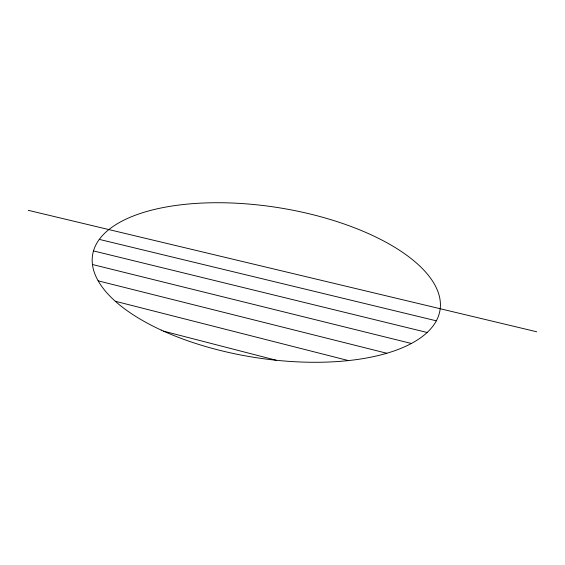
<?xml version="1.0" encoding="UTF-8"?>
<svg xmlns="http://www.w3.org/2000/svg" width="565" height="565" viewBox="0 0 565 565"><rect width="100%" height="100%" fill="white"/><g stroke="black" fill="none" stroke-linecap="round" stroke-linejoin="round"><path stroke-width="0.85" d="M28.25 210.321L536.75 331.789M99.292 239.391L436.342 320.821M93.486 250.916L427.147 332.488M92.441 264.512L411.391 343.478M98.148 280.833L386.813 353.259M115.274 301.251L348.421 360.583M163.511 331.139L276.144 360.237M161.251 330.108A175.885 75.823 9 0 0 439.083 314.161A175.885 75.823 9 0 0 198.548 203.259A175.885 75.823 9 0 0 161.251 330.108"/></g></svg>
